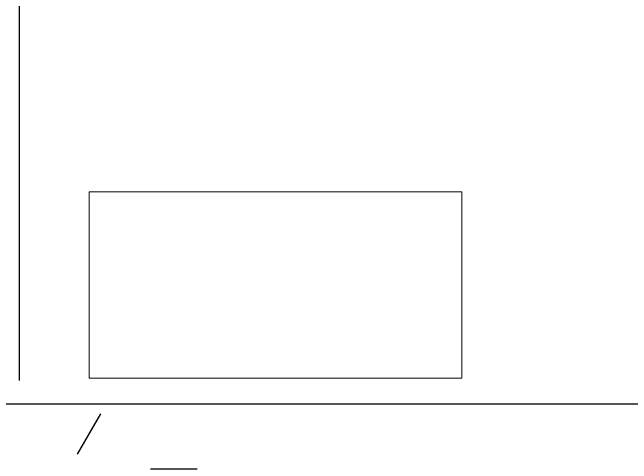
# Model space of a CAD drawing. Header units: millimetres. Extents: x -92759 to 184353, y -15225 to 86714.
# Drawn here: x -62616 to -61951, y 55327 to 55811 of the extents above; entities that cross this region are included whole.
import ezdxf

# ---------------------------------------------------------------- set-up
doc = ezdxf.new("R2010")
doc.units = ezdxf.units.MM
for name, color, linetype in [('0-1', 9, 'Continuous'), ('A-_WALL----_H-1', 9, 'Continuous'), ('A-_WALLPRTN_E', 8, 'Continuous'), ('M-ACMV_FCU', 5, 'Continuous')]:
    doc.layers.add(name, color=color, linetype=linetype)
doc.layers.add('M-ACMV_Control Panel', color=7, linetype='Continuous', lineweight=25)
doc.layers.add('M-ACMV_CP_ HL', color=7, linetype='Continuous', lineweight=20)

# ---------------------------------------------------------------- blocks, each defined once
blk = doc.blocks.new('A$Cb2bf8f38')
at = {"layer": 'A-_WALL----_H-1'}
h = blk.add_hatch(dxfattribs=at)
h.set_pattern_fill('FP_1', color=256, style=0, pattern_type=2)
h.set_pattern_definition([(0, (-11870.95, 40538.29), (609.6, 152.4), [50.292, -406.908, 50.292, -406.908, -2438.4]), (0, (-11870.95, 40538.29), (609.6, 152.4), [-914.4, 50.292, -864.108, 50.292, -406.908, -1066.8]), (0, (-11870.95, 40538.29), (609.6, 152.4), [-2286, 50.292, -254.508, 50.292, -711.708]), (120, (-11642.35, 40614.49), (-436.7823, 451.7291), [50.292, -406.908, 50.292, -406.908, -2438.4]), (120, (-11642.35, 40614.49), (-436.7823, 451.7291), [-914.4, 50.292, -864.108, 50.292, -406.908, -1066.8]), (120, (-11642.35, 40614.49), (-436.7823, 451.7291), [-2286, 50.292, -254.508, 50.292, -711.708]), (240, (-11566.15, 40919.29), (-172.8177, -604.1291), [50.292, -406.908, 50.292, -406.908, -2438.4]), (240, (-11566.15, 40919.29), (-172.8177, -604.1291), [-914.4, 50.292, -864.108, 50.292, -406.908, -1066.8]), (240, (-11566.15, 40919.29), (-172.8177, -604.1291), [-2286, 50.292, -254.508, 50.292, -711.708])])
h.paths.add_polyline_path([(-17450, 22700), (-17450, 22850), (-24249.87, 22850), (-24249.87, 22700), (-18991.81, 22700)])
at = {"layer": 'A-_WALLPRTN_E'}
for p, q in [((-19675, 22875), (-19675, 23583.02)), ((-24249.87, 22850), (-17450, 22850))]:
    blk.add_line(p, q, dxfattribs=at)
blk = doc.blocks.new('A$Ce886c8c0')
at = {"layer": 'M-ACMV_Control Panel', "lineweight": 5}
blk.add_lwpolyline([(200, -200), (200, 200), (0, 200), (0, -200)], close=True, dxfattribs=at)
blk.add_solid([(0, -200), (200, -200), (200, 200), (0, -200)], dxfattribs=at)
blk = doc.blocks.new('ACMV_B8L1_R9')
at = {"layer": 'M-ACMV_CP_ HL', "lineweight": 5, "xscale": -1.000000000000008, "rotation": 90}
blk.add_blockref('A$Ce886c8c0', (227470, -54335.94), dxfattribs=at)

msp = doc.modelspace()

# ---------------------------------------------------------------- block references
at = {"layer": '0-1'}
msp.add_blockref('A$Cb2bf8f38', (-42933.02, 32541.24), dxfattribs=at)

# ---------------------------------------------------------------- next in the draw order: block references
at = {"layer": 'M-ACMV_FCU', "color": 5}
msp.add_blockref('ACMV_B8L1_R9', (-289803.02, 109954.6), dxfattribs=at)

doc.saveas('drawing.dxf')
